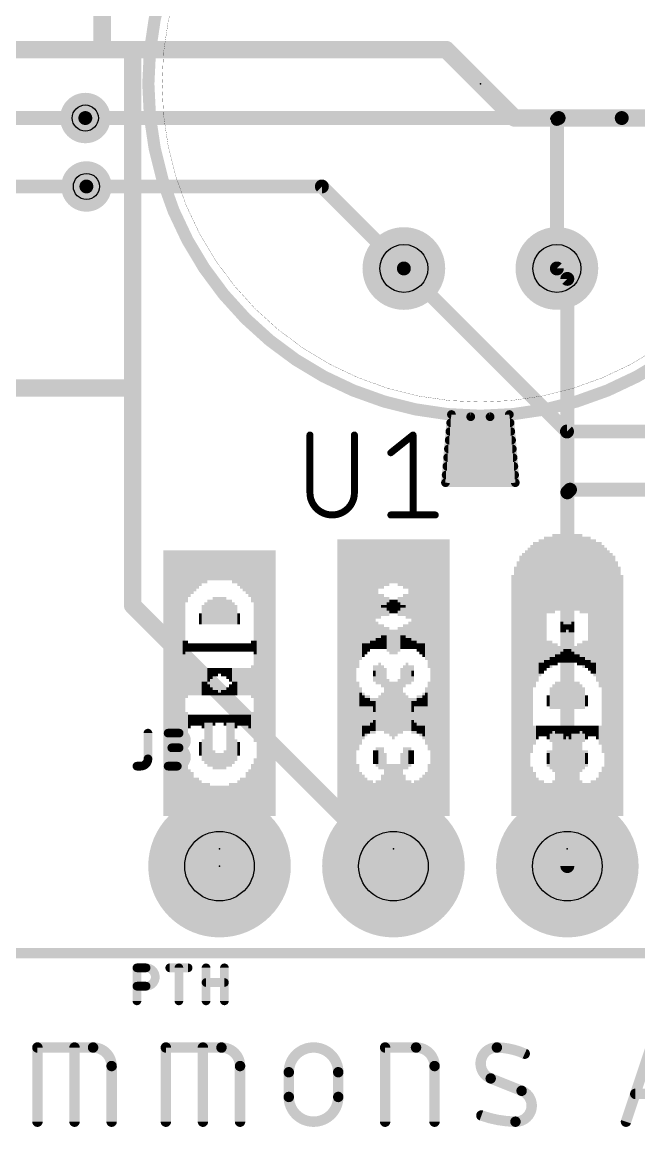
# Model space of a CAD drawing. Extents: x -30.5 to 56.1, y -10.7 to 33.1.
# Drawn here: x 6.01 to 15.02, y -2.54 to 13.6 of the extents above; entities that cross this region are included whole.
import ezdxf

# ---------------------------------------------------------------- set-up
doc = ezdxf.new("R2010")
doc.units = 0
for name, color, linetype in [('1', 12, 'CONTINUOUS'), ('16', 132, 'CONTINUOUS'), ('17', 110, 'CONTINUOUS'), ('18', 110, 'CONTINUOUS'), ('20', 53, 'CONTINUOUS'), ('21', 41, 'CONTINUOUS'), ('22', 40, 'CONTINUOUS'), ('23', 53, 'CONTINUOUS'), ('24', 53, 'CONTINUOUS'), ('25', 253, 'CONTINUOUS'), ('27', 253, 'CONTINUOUS'), ('29', 253, 'CONTINUOUS'), ('30', 253, 'CONTINUOUS'), ('44', 253, 'CONTINUOUS'), ('51', 53, 'CONTINUOUS')]:
    doc.layers.add(name, color=color, linetype=linetype)

# ---------------------------------------------------------------- blocks, each defined once
blk = doc.blocks.new('RECT')
blk.add_solid([(-0.5, -0.5), (0.5, -0.5), (-0.5, 0.5), (0.5, 0.5)])
blk = doc.blocks.new('ROUNDP')
at = {"const_width": 0.5}
blk.add_lwpolyline([(0, -0.25, 1), (0, 0.25, 1), (0, -0.25)], format="xyb", dxfattribs=at)
blk = doc.blocks.new('ROUNDV')
at = {"const_width": 0.5}
blk.add_lwpolyline([(0, -0.25, 1), (0, 0.25, 1), (0, -0.25)], format="xyb", dxfattribs=at)

msp = doc.modelspace()

# ---------------------------------------------------------------- linework, layer by layer
at = {"layer": '1'}
for points, const_width in [([(7.1755, 16.471), (7.1755, 13.2)], 0.254), ([(5.08, 13.2), (7.1755, 13.2)], 0.254), ([(7.1755, 13.2), (7.62, 13.2)], 0.254), ([(7.62, 13.2), (12.2, 13.2)], 0.254), ([(7.62, 8.255), (7.62, 13.2)], 0.254), ([(12.2, 13.2), (13.2, 12.2)], 0.254), ([(5.08, 12.2), (6.9295, 12.2)], 0.2032), ([(13.2, 12.2), (19.05, 12.2)], 0.254), ([(5.08, 11.2), (6.9455, 11.2)], 0.2032), ([(13.97, 9.8497), (13.8174, 10.0023)], 0.2032), ([(13.97, 6.731), (13.97, 9.8497)], 0.2032), ([(3.39, 8.255), (7.62, 8.255)], 0.254), ([(7.62, 5.08), (7.62, 8.255)], 0.254), ([(14.009, 6.77), (13.97, 6.731)], 0.2032), ([(13.97, 1.27), (13.97, 6.731)], 0.2032), ([(17.78, 6.77), (14.009, 6.77)], 0.2032), ([(11.43, 1.27), (7.62, 5.08)], 0.254), ([(25.4, 0), (0, 0)], 0.1524)]:
    msp.add_lwpolyline(points, dxfattribs=dict(at, const_width=const_width))
for points, const_width in [([(7.1755, 13.2635, 1), (7.1755, 13.1365)], 0.127), ([(7.112, 13.2, 1), (7.239, 13.2)], 0.127), ([(7.1755, 13.1365, 1), (7.1755, 13.2635)], 0.127), ([(7.62, 13.2635, 1), (7.62, 13.1365)], 0.127), ([(7.6835, 13.2, 1), (7.5565, 13.2)], 0.127), ([(7.62, 13.1365, 1), (7.62, 13.2635)], 0.127), ([(12.2449, 13.2449, 1), (12.1551, 13.1551)], 0.127), ([(12.2, 13.1365, 1), (12.2, 13.2635)], 0.127), ([(6.9295, 12.1492, 1), (6.9295, 12.2508)], 0.1016), ([(13.2, 12.2635, 1), (13.2, 12.1365)], 0.127), ([(13.1551, 12.1551, 1), (13.2449, 12.2449)], 0.127), ([(6.9455, 11.1492, 1), (6.9455, 11.2508)], 0.1016), ([(13.8533, 10.0382, 1), (13.7815, 9.9664)], 0.1016), ([(14.0208, 9.8497, 1), (13.9192, 9.8497)], 0.1016), ([(13.9341, 9.8138, 1), (14.0059, 9.8857)], 0.1016), ([(7.6835, 8.255, 1), (7.5565, 8.255)], 0.127), ([(7.5565, 8.255, 1), (7.6835, 8.255)], 0.127), ([(7.62, 8.1915, 1), (7.62, 8.3185)], 0.127), ([(14.0208, 6.731, 1), (13.9192, 6.731)], 0.1016), ([(13.9341, 6.7669, 1), (14.0059, 6.6951)], 0.1016), ([(13.9192, 6.731, 1), (14.0208, 6.731)], 0.1016), ([(14.009, 6.8208, 1), (14.009, 6.7192)], 0.1016), ([(14.0449, 6.7341, 1), (13.9731, 6.8059)], 0.1016), ([(7.6649, 5.1249, 1), (7.5751, 5.0351)], 0.127), ([(7.5565, 5.08, 1), (7.6835, 5.08)], 0.127), ([(11.3851, 1.2251, 1), (11.4749, 1.3149)], 0.127), ([(13.9192, 1.27, 1), (14.0208, 1.27)], 0.1016)]:
    msp.add_lwpolyline(points, format="xyb", dxfattribs=dict(at, const_width=const_width))
at = {"layer": '16'}
for points, const_width in [([(6.9295, 12.2), (13.843, 12.2)], 0.2032), ([(13.8174, 10.0023), (13.8174, 12.1744)], 0.2032), ([(13.8174, 12.1744), (13.843, 12.2)], 0.1778), ([(13.843, 12.2), (14.7648, 12.2)], 0.2032), ([(14.7648, 12.2), (15.121, 12.2)], 0.2032), ([(6.9455, 11.2), (10.3849, 11.2)], 0.2032), ([(10.3849, 11.2), (11.5826, 10.0023)], 0.2032), ([(13.9649, 7.62), (11.5826, 10.0023)], 0.2032), ([(15.24, 7.62), (13.9649, 7.62)], 0.2032), ([(25.4, 0), (0, 0)], 0.1524)]:
    msp.add_lwpolyline(points, dxfattribs=dict(at, const_width=const_width))
for points, const_width in [([(6.9295, 12.2508, 1), (6.9295, 12.1492)], 0.1016), ([(13.8682, 12.1744, 1), (13.7666, 12.1744)], 0.1016), ([(13.843, 12.2508, 1), (13.843, 12.1492)], 0.1016), ([(13.8744, 12.1686, 1), (13.8116, 12.2314)], 0.0889), ([(13.843, 12.1492, 1), (13.843, 12.2508)], 0.1016), ([(14.7648, 12.2508, 1), (14.7648, 12.1492)], 0.1016), ([(14.7648, 12.1492, 1), (14.7648, 12.2508)], 0.1016), ([(13.786, 12.2058, 1), (13.8488, 12.143)], 0.0889), ([(6.9455, 11.2508, 1), (6.9455, 11.1492)], 0.1016), ([(10.4208, 11.2359, 1), (10.349, 11.1641)], 0.1016), ([(10.3849, 11.1492, 1), (10.3849, 11.2508)], 0.1016), ([(11.6185, 10.0382, 1), (11.5467, 9.9664)], 0.1016), ([(11.5467, 9.9664, 1), (11.6185, 10.0382)], 0.1016), ([(13.7666, 10.0023, 1), (13.8682, 10.0023)], 0.1016), ([(13.9649, 7.6708, 1), (13.9649, 7.5692)], 0.1016), ([(13.929, 7.5841, 1), (14.0008, 7.6559)], 0.1016)]:
    msp.add_lwpolyline(points, format="xyb", dxfattribs=dict(at, const_width=const_width))
at = {"layer": '20', "const_width": 0.1524}
msp.add_lwpolyline([(0, 0), (25.4, 0)], dxfattribs=at)
at = {"layer": '21'}
for points, const_width in [([(12.7, 7.85, 1), (12.7, 17.55, 1), (12.7, 7.85)], 0.1778), ([(12.281, 7.9, 1), (12.2736, 7.837)], 0.0635), ([(12.3089, 7.8657, 1), (12.2457, 7.8713)], 0.0635), ([(13.1543, 7.8713, 1), (13.0911, 7.8657)], 0.0635), ([(13.1264, 7.837, 1), (13.119, 7.9)], 0.0635), ([(12.2667, 7.7788, 1), (12.2667, 7.7153)], 0.0635), ([(12.5585, 7.8674, 1), (12.5585, 7.8039)], 0.0635), ([(12.5548, 7.8041, 1), (12.5621, 7.8672)], 0.0635), ([(12.8379, 7.8672, 1), (12.8452, 7.8041)], 0.0635), ([(12.8415, 7.8039, 1), (12.8415, 7.8674)], 0.0635), ([(13.1333, 7.7153, 1), (13.1333, 7.7788)], 0.0635), ([(12.2556, 7.6517, 1), (12.2556, 7.5883)], 0.0635), ([(13.1444, 7.5883, 1), (13.1444, 7.6517)], 0.0635), ([(12.2333, 7.3978, 1), (12.2333, 7.3343)], 0.0635), ([(12.2445, 7.5248, 1), (12.2445, 7.4613)], 0.0635), ([(13.1556, 7.4613, 1), (13.1556, 7.5248)], 0.0635), ([(13.1667, 7.3343, 1), (13.1667, 7.3978)], 0.0635), ([(12.2222, 7.2708, 1), (12.2222, 7.2073)], 0.0635), ([(13.1778, 7.2073, 1), (13.1778, 7.2708)], 0.0635), ([(12.2111, 7.1437, 1), (12.2111, 7.0803)], 0.0635), ([(13.1889, 7.0803, 1), (13.1889, 7.1437)], 0.0635), ([(12.2, 7.0168, 1), (12.2, 6.9533)], 0.0635), ([(13.2, 6.9533, 1), (13.2, 7.0168)], 0.0635), ([(12.1902, 6.9041, 1), (12.1901, 6.8406)], 0.0635), ([(12.1585, 6.8751, 1), (12.2218, 6.8696)], 0.0635), ([(13.1782, 6.8696, 1), (13.2415, 6.8751)], 0.0635), ([(13.2099, 6.8406, 1), (13.2099, 6.9041)], 0.0635)]:
    msp.add_lwpolyline(points, format="xyb", dxfattribs=dict(at, const_width=const_width))
at = {"layer": '21', "const_width": 0.127}
for points in [[(12.2773, 7.8685), (12.1902, 6.8723)], [(12.5585, 7.8357), (12.2773, 7.8685)], [(13.1227, 7.8685), (12.8415, 7.8356)], [(13.2099, 6.8723), (13.1227, 7.8685)], [(12.2667, 7.747), (13.1333, 7.747)], [(12.8415, 7.8356), (12.5585, 7.8357)], [(12.2556, 7.62), (13.1444, 7.62)], [(12.2333, 7.366), (13.1667, 7.366)], [(12.2445, 7.493), (13.1556, 7.493)], [(12.2222, 7.239), (13.1778, 7.239)], [(12.2111, 7.112), (13.1889, 7.112)], [(12.2, 6.985), (13.2, 6.985)], [(12.1902, 6.8723), (13.2099, 6.8723)]]:
    msp.add_lwpolyline(points, dxfattribs=at)
at = {"layer": '23'}
for p in [(12.7, 12.7), (8.89, 1.524), (11.43, 1.524), (13.97, 1.524), (8.89, 1.27)]:
    msp.add_point(p, dxfattribs=at)
at = {"layer": '24'}
for p in [(8.89, 1.524), (11.43, 1.524), (13.97, 1.524)]:
    msp.add_point(p, dxfattribs=at)
at = {"layer": '25'}
for points, const_width in [([(10.2108, 7.5692), (10.2108, 6.7254)], 0.1016), ([(10.8599, 6.7254), (10.8599, 7.5692)], 0.1016), ([(11.3919, 7.3096), (11.7165, 7.5692)], 0.1016), ([(11.7165, 7.5692), (11.7165, 6.4008)], 0.1016), ([(11.3919, 6.4008), (12.041, 6.4008)], 0.1016), ([(7.8444, 3.2131), (7.8444, 2.8377)], 0.127), ([(8.1392, 3.2131), (8.3, 3.2131)], 0.127), ([(8.3, 2.9986), (8.1928, 2.9986)], 0.127), ([(7.7371, 2.7305), (7.6835, 2.7305)], 0.127), ([(8.1392, 2.7305), (8.2732, 2.7305)], 0.127)]:
    msp.add_lwpolyline(points, dxfattribs=dict(at, const_width=const_width))
for points, const_width in [([(10.2362, 7.5692, 1), (10.1854, 7.5692)], 0.0508), ([(10.8853, 7.5692, 1), (10.8345, 7.5692)], 0.0508), ([(11.7418, 7.5692, 1), (11.6911, 7.5692)], 0.0508), ([(11.7323, 7.5494, 1), (11.7006, 7.589)], 0.0508), ([(11.376, 7.3294, 1), (11.4078, 7.2897)], 0.0508), ([(10.2108, 6.7254, 1), (10.8599, 6.7254)], 0.1016), ([(10.2362, 6.7254, 1), (10.1854, 6.7254)], 0.0508), ([(10.1854, 6.7254, 1), (10.2362, 6.7254)], 0.0508), ([(10.8853, 6.7254, 1), (10.8345, 6.7254)], 0.0508), ([(10.8345, 6.7254, 1), (10.8853, 6.7254)], 0.0508), ([(11.3919, 6.4262, 1), (11.3919, 6.3754)], 0.0508), ([(11.6911, 6.4008, 1), (11.7418, 6.4008)], 0.0508), ([(12.041, 6.3754, 1), (12.041, 6.4262)], 0.0508), ([(7.8761, 3.2131, 1), (7.8126, 3.2131)], 0.0635), ([(8.1392, 3.2449, 1), (8.1392, 3.1814)], 0.0635), ([(8.3, 2.9986, 1), (8.3, 3.2131)], 0.127), ([(8.3, 3.2449, 1), (8.3, 3.1814)], 0.0635), ([(8.3, 3.1814, 1), (8.3, 3.2449)], 0.0635), ([(8.1928, 3.0304, 1), (8.1928, 2.9669)], 0.0635), ([(8.2732, 3.0304, 1), (8.2732, 2.9669)], 0.0635), ([(8.2732, 2.7305, 1), (8.2732, 2.9986)], 0.127), ([(8.3, 3.0304, 1), (8.3, 2.9669)], 0.0635), ([(8.3, 2.9669, 1), (8.3, 3.0304)], 0.0635), ([(7.6835, 2.7623, 1), (7.6835, 2.6987)], 0.0635), ([(7.7371, 2.7623, 1), (7.7371, 2.6987)], 0.0635), ([(7.7371, 2.7305, 0.4142), (7.8444, 2.8377)], 0.127), ([(7.7371, 2.6987, 1), (7.7371, 2.7623)], 0.0635), ([(7.8761, 2.8377, 1), (7.8126, 2.8377)], 0.0635), ([(7.8126, 2.8377, 1), (7.8761, 2.8377)], 0.0635), ([(8.1392, 2.7623, 1), (8.1392, 2.6987)], 0.0635), ([(8.2732, 2.7623, 1), (8.2732, 2.6987)], 0.0635), ([(8.2732, 2.6987, 1), (8.2732, 2.7623)], 0.0635)]:
    msp.add_lwpolyline(points, format="xyb", dxfattribs=dict(at, const_width=const_width))
at = {"layer": '27', "const_width": 0.127}
for points in [[(7.6835, -0.6985), (7.6835, -0.2159)], [(7.6835, -0.2159), (7.8176, -0.2159)], [(8.1626, -0.2159), (8.4307, -0.2159)], [(8.2967, -0.6985), (8.2967, -0.2159)], [(8.693, -0.6985), (8.693, -0.2159)], [(8.9611, -0.2159), (8.9611, -0.6985)], [(7.8176, -0.484), (7.6835, -0.484)], [(8.693, -0.4304), (8.9611, -0.4304)]]:
    msp.add_lwpolyline(points, dxfattribs=at)
at = {"layer": '27'}
for points, const_width in [([(7.7153, -0.2159, 1), (7.6518, -0.2159)], 0.0635), ([(7.6835, -0.1842, 1), (7.6835, -0.2477)], 0.0635), ([(7.8176, -0.484, 1), (7.8176, -0.2159)], 0.127), ([(7.8176, -0.1842, 1), (7.8176, -0.2477)], 0.0635), ([(7.8176, -0.2477, 1), (7.8176, -0.1842)], 0.0635), ([(8.1626, -0.1842, 1), (8.1626, -0.2477)], 0.0635), ([(8.3284, -0.2159, 1), (8.2649, -0.2159)], 0.0635), ([(8.4307, -0.2477, 1), (8.4307, -0.1842)], 0.0635), ([(8.7247, -0.2159, 1), (8.6612, -0.2159)], 0.0635), ([(8.9928, -0.2159, 1), (8.9293, -0.2159)], 0.0635), ([(7.6835, -0.4523, 1), (7.6835, -0.5158)], 0.0635), ([(7.8176, -0.4523, 1), (7.8176, -0.5158)], 0.0635), ([(7.8176, -0.5158, 1), (7.8176, -0.4523)], 0.0635), ([(8.693, -0.3986, 1), (8.693, -0.4621)], 0.0635), ([(8.9611, -0.4621, 1), (8.9611, -0.3986)], 0.0635), ([(7.6518, -0.6985, 1), (7.7153, -0.6985)], 0.0635), ([(8.2649, -0.6985, 1), (8.3284, -0.6985)], 0.0635), ([(8.6612, -0.6985, 1), (8.7247, -0.6985)], 0.0635), ([(8.9293, -0.6985, 1), (8.9928, -0.6985)], 0.0635)]:
    msp.add_lwpolyline(points, format="xyb", dxfattribs=dict(at, const_width=const_width))
at = {"layer": '30', "const_width": 0.7}
for points in [[(11.5822, 9.7474, 1), (11.5822, 10.2554, 1), (11.5822, 9.7474)], [(13.8174, 9.7483, 1), (13.8174, 10.2563, 1), (13.8174, 9.7483)]]:
    msp.add_lwpolyline(points, format="xyb", dxfattribs=at)
at = {"layer": '44'}
for centre, radius in [((6.9295, 12.2), 0.1905), ((6.9455, 11.2), 0.1905), ((11.5826, 10.0023), 0.35), ((13.8174, 10.0023), 0.35), ((8.89, 1.27), 0.508), ((11.43, 1.27), 0.508), ((13.97, 1.27), 0.508)]:
    msp.add_circle(centre, radius, dxfattribs=at)
at = {"layer": '51'}
for points, const_width in [([(12.7, 8.05, 1), (12.7, 17.35, 1), (12.7, 8.05)], 0.0025), ([(11.5826, 9.7223, 1), (11.5826, 10.2823, 1), (11.5826, 9.7223)], 0.56), ([(13.8174, 9.7223, 1), (13.8174, 10.2823, 1), (13.8174, 9.7223)], 0.56), ([(6.2682, -1.3801, 1), (6.192, -1.3801)], 0.0762), ([(6.2301, -1.342, 1), (6.2301, -1.4182)], 0.0762), ([(6.81, -1.3801, 1), (6.7338, -1.3801)], 0.0762), ([(7.3138, -1.651, 0.4142), (7.0429, -1.3801)], 0.1524), ([(7.0429, -1.342, 1), (7.0429, -1.4182)], 0.0762), ([(7.0429, -1.4182, 1), (7.0429, -1.342)], 0.0762), ([(8.1439, -1.3801, 1), (8.0677, -1.3801)], 0.0762), ([(8.1058, -1.342, 1), (8.1058, -1.4182)], 0.0762), ([(8.6858, -1.3801, 1), (8.6096, -1.3801)], 0.0762), ([(9.1896, -1.651, 0.4142), (8.9186, -1.3801)], 0.1524), ([(8.9186, -1.342, 1), (8.9186, -1.4182)], 0.0762), ([(8.9186, -1.4182, 1), (8.9186, -1.342)], 0.0762), ([(10.6242, -1.7413, 1), (9.9017, -1.7413)], 0.1524), ([(11.3466, -1.3801, 1), (11.2704, -1.3801)], 0.0762), ([(11.3085, -1.342, 1), (11.3085, -1.4182)], 0.0762), ([(12.031, -1.651, 0.4142), (11.76, -1.3801)], 0.1524), ([(11.76, -1.342, 1), (11.76, -1.4182)], 0.0762), ([(11.76, -1.4182, 1), (11.76, -1.342)], 0.0762), ([(12.9411, -1.3801, 0.8318), (12.8508, -1.8316)], 0.1524), ([(12.9416, -1.342, 1), (12.9405, -1.4182)], 0.0762), ([(13.3475, -1.4704, 0.1026), (12.9411, -1.3801)], 0.1524), ([(12.9405, -1.4182, 1), (12.9416, -1.342)], 0.0762), ([(13.3318, -1.5051, 1), (13.3631, -1.4356)], 0.0762), ([(7.3519, -1.651, 1), (7.2757, -1.651)], 0.0762), ([(7.2757, -1.651, 1), (7.3519, -1.651)], 0.0762), ([(9.2277, -1.651, 1), (9.1515, -1.651)], 0.0762), ([(9.1515, -1.651, 1), (9.2277, -1.651)], 0.0762), ([(12.0691, -1.651, 1), (11.9929, -1.651)], 0.0762), ([(11.9929, -1.651, 1), (12.0691, -1.651)], 0.0762), ([(9.9398, -1.7413, 1), (9.8636, -1.7413)], 0.0762), ([(9.8636, -1.7413, 1), (9.9398, -1.7413)], 0.0762), ([(10.6623, -1.7413, 1), (10.5861, -1.7413)], 0.0762), ([(10.5861, -1.7413, 1), (10.6623, -1.7413)], 0.0762), ([(12.8649, -1.7963, 1), (12.8366, -1.867)], 0.0762), ([(12.8366, -1.867, 1), (12.8649, -1.7962)], 0.0762), ([(13.212, -2.4638, 0.8318), (13.3023, -2.0122)], 0.1524), ([(13.3165, -1.9769, 1), (13.2882, -2.0476)], 0.0762), ([(9.9017, -2.1026, 1), (10.6242, -2.1026)], 0.1524), ([(9.9398, -2.1026, 1), (9.8636, -2.1026)], 0.0762), ([(9.8636, -2.1026, 1), (9.9398, -2.1026)], 0.0762), ([(10.6623, -2.1026, 1), (10.5861, -2.1026)], 0.0762), ([(10.5861, -2.1026, 1), (10.6623, -2.1026)], 0.0762), ([(13.2882, -2.0476, 1), (13.3165, -1.9769)], 0.0762), ([(14.9627, -2.0193, 1), (14.9627, -2.0955)], 0.0762), ([(12.7282, -2.3376, 1), (12.7024, -2.4093)], 0.0762), ([(12.7153, -2.3735, 0.083), (13.212, -2.4638)], 0.1524), ([(13.2125, -2.4257, 1), (13.2115, -2.5019)], 0.0762), ([(13.2115, -2.5019, 1), (13.2125, -2.4257)], 0.0762), ([(14.7911, -2.4518, 1), (14.8634, -2.4758)], 0.0762), ([(6.192, -2.4638, 1), (6.2682, -2.4638)], 0.0762), ([(6.7338, -2.4638, 1), (6.81, -2.4638)], 0.0762), ([(7.2757, -2.4638, 1), (7.3519, -2.4638)], 0.0762), ([(8.0677, -2.4638, 1), (8.1439, -2.4638)], 0.0762), ([(8.6096, -2.4638, 1), (8.6858, -2.4638)], 0.0762), ([(9.1515, -2.4638, 1), (9.2277, -2.4638)], 0.0762), ([(11.2704, -2.4638, 1), (11.3466, -2.4638)], 0.0762), ([(11.9929, -2.4638, 1), (12.0691, -2.4638)], 0.0762)]:
    msp.add_lwpolyline(points, format="xyb", dxfattribs=dict(at, const_width=const_width))
at = {"layer": '51', "const_width": 0.1524}
for points in [[(14.8273, -2.4638), (15.3691, -0.8382)], [(6.2301, -2.4638), (6.2301, -1.3801)], [(6.2301, -1.3801), (7.0429, -1.3801)], [(6.7719, -2.4638), (6.7719, -1.3801)], [(8.1058, -2.4638), (8.1058, -1.3801)], [(8.1058, -1.3801), (8.9186, -1.3801)], [(8.6477, -2.4638), (8.6477, -1.3801)], [(11.3085, -2.4638), (11.3085, -1.3801)], [(11.3085, -1.3801), (11.76, -1.3801)], [(7.3138, -1.651), (7.3138, -2.4638)], [(9.1896, -1.651), (9.1896, -2.4638)], [(12.031, -1.651), (12.031, -2.4638)], [(9.9017, -2.1026), (9.9017, -1.7413)], [(10.6242, -1.7413), (10.6242, -2.1026)], [(13.3023, -2.0122), (12.8508, -1.8316)], [(15.7755, -2.0574), (14.9627, -2.0574)]]:
    msp.add_lwpolyline(points, dxfattribs=at)

# ---------------------------------------------------------------- block references
at = {"layer": '17'}
for p, xscale, yscale, rotation in [((11.5826, 10.0023), 1.0556, 1.0556, 67.5), ((11.5826, 10.0023), 1.0556, 1.0556, 67.5), ((13.8174, 10.0023), 1.0556, 1.0556, 67.5), ((13.8174, 10.0023), 1.0556, 1.0556, 67.5), ((8.89, 1.27), 1.8796, 1.8796, 90), ((8.89, 1.27), 1.8796, 1.8796, 90), ((11.43, 1.27), 1.8796, 1.8796, 90), ((11.43, 1.27), 1.8796, 1.8796, 90), ((13.97, 1.27), 1.8796, 1.8796, 90), ((13.97, 1.27), 1.8796, 1.8796, 90)]:
    msp.add_blockref('ROUNDP', p, dxfattribs=dict(at, xscale=xscale, yscale=yscale, rotation=rotation))
at = {"layer": '18', "xscale": 0.7366, "yscale": 0.7366}
for p in [(6.9295, 12.2), (6.9295, 12.2), (6.9455, 11.2), (6.9455, 11.2)]:
    msp.add_blockref('ROUNDV', p, dxfattribs=at)
at = {"layer": '21', "yscale": 0.04, "rotation": 90}
for p, xscale in [((10.63, 4.024), 4.04), ((10.67, 4.024), 4.04), ((10.71, 4.024), 4.04), ((10.75, 4.024), 4.04), ((10.79, 4.024), 4.04), ((10.83, 4.024), 4.04), ((10.87, 4.024), 4.04), ((10.91, 5.104), 1.88), ((10.95, 5.804), 0.48), ((10.99, 5.824), 0.44), ((11.03, 5.824), 0.44), ((11.07, 5.824), 0.44), ((11.11, 5.804), 0.48), ((11.15, 5.804), 0.48), ((11.19, 5.784), 0.52), ((11.23, 5.784), 0.52), ((11.27, 5.764), 0.56), ((11.31, 5.764), 0.56), ((11.35, 5.744), 0.6), ((11.39, 5.744), 0.6), ((11.43, 5.724), 0.64), ((11.47, 5.724), 0.64), ((11.51, 5.704), 0.68), ((11.55, 5.704), 0.68), ((11.59, 5.684), 0.72), ((11.63, 5.684), 0.72), ((11.67, 5.664), 0.76), ((11.71, 5.664), 0.76), ((11.75, 5.644), 0.8), ((11.79, 5.644), 0.8), ((11.83, 5.624), 0.84), ((11.87, 5.624), 0.84), ((11.91, 5.604), 0.88), ((11.95, 5.584), 0.92), ((11.99, 4.024), 4.04), ((12.03, 4.024), 4.04), ((12.07, 4.024), 4.04), ((12.11, 4.024), 4.04), ((12.15, 4.024), 4.04), ((12.19, 4.024), 4.04), ((12.23, 4.024), 4.04), ((13.49, 5.424), 1.16), ((13.53, 5.444), 1.12), ((13.57, 5.464), 1.16), ((13.61, 5.484), 1.12), ((13.65, 5.504), 1.16), ((13.69, 5.524), 1.12), ((13.73, 5.524), 1.12), ((13.77, 5.544), 1.16), ((13.81, 5.564), 1.12), ((13.85, 5.564), 1.12), ((13.89, 5.584), 1.08), ((13.93, 5.584), 1.08), ((13.97, 5.604), 1.04), ((14.01, 5.604), 1.04), ((14.13, 5.644), 0.96), ((14.17, 5.644), 0.96), ((14.21, 5.644), 0.88), ((14.25, 5.644), 0.88), ((14.29, 5.664), 0.84), ((14.33, 5.644), 0.8), ((14.37, 5.664), 0.76), ((14.41, 5.644), 0.72), ((14.45, 5.644), 0.72), ((8.09, 3.944), 3.88), ((8.13, 3.944), 3.88), ((8.17, 3.944), 3.88), ((8.21, 3.944), 3.88), ((8.25, 3.944), 3.88), ((8.29, 3.944), 3.88), ((8.33, 3.944), 3.88), ((8.37, 4.484), 2.8), ((8.41, 5.504), 0.76), ((8.45, 5.544), 0.68), ((8.49, 5.564), 0.64), ((8.53, 5.584), 0.6), ((8.57, 5.604), 0.56), ((8.61, 5.624), 0.52), ((8.65, 5.644), 0.48), ((8.69, 5.644), 0.48), ((8.73, 5.664), 0.44), ((8.77, 5.664), 0.44), ((8.81, 5.664), 0.44), ((8.85, 5.664), 0.44), ((8.89, 5.664), 0.44), ((8.93, 5.664), 0.44), ((8.97, 5.664), 0.44), ((9.01, 5.664), 0.44), ((9.05, 5.664), 0.44), ((9.09, 5.644), 0.48), ((9.13, 5.644), 0.48), ((9.17, 5.624), 0.52), ((9.21, 5.624), 0.52), ((9.25, 5.604), 0.56), ((9.29, 5.584), 0.6), ((9.33, 5.564), 0.64), ((9.37, 5.524), 0.72), ((9.41, 5.464), 0.84), ((9.45, 3.944), 3.88), ((9.49, 3.944), 3.88), ((9.53, 3.944), 3.88), ((9.57, 3.944), 3.88), ((9.61, 3.944), 3.88), ((9.65, 3.944), 3.88), ((9.69, 3.944), 3.88), ((13.33, 3.924), 3.84), ((13.37, 3.944), 3.88), ((13.41, 3.964), 3.92), ((13.45, 4.444), 3.04), ((14.49, 5.584), 0.76), ((14.53, 3.964), 3.92), ((14.57, 3.944), 3.88), ((14.61, 3.924), 3.84), ((13.25, 3.864), 3.72), ((13.29, 3.904), 3.8), ((14.65, 3.904), 3.8), ((14.69, 3.864), 3.72), ((13.17, 3.764), 3.52), ((13.21, 3.824), 3.64), ((14.73, 3.824), 3.64), ((14.77, 3.764), 3.52), ((10.95, 5.064), 0.6), ((10.99, 5.064), 0.6), ((8.81, 5.004), 0.4), ((8.85, 5.004), 0.4), ((8.89, 5.004), 0.4), ((8.93, 5.004), 0.4), ((8.97, 5.004), 0.4), ((11.03, 5.064), 0.52), ((11.07, 5.064), 0.52), ((11.11, 5.084), 0.48), ((11.15, 5.064), 0.44), ((11.19, 5.084), 0.4), ((11.23, 5.064), 0.36), ((11.27, 5.084), 0.32), ((11.31, 5.064), 0.28), ((11.35, 5.064), 0.28), ((8.65, 4.924), 0.24), ((8.69, 4.944), 0.28), ((8.73, 4.964), 0.32), ((8.77, 4.984), 0.36), ((9.01, 4.984), 0.36), ((9.05, 4.984), 0.36), ((9.09, 4.964), 0.32), ((9.13, 4.944), 0.28), ((11.39, 5.064), 0.2), ((11.43, 5.064), 0.2), ((11.47, 5.064), 0.12), ((11.51, 5.064), 0.12), ((11.55, 5.064), 0.04), ((11.59, 5.064), 0.04), ((11.95, 4.624), 0.76), ((14.37, 4.764), 0.48), ((14.41, 4.744), 0.52), ((14.45, 4.764), 0.56), ((14.49, 4.744), 0.6), ((9.17, 4.884), 0.16), ((11.67, 4.664), 0.36), ((11.71, 4.664), 0.36), ((11.75, 4.664), 0.44), ((11.79, 4.664), 0.44), ((11.83, 4.664), 0.52), ((11.87, 4.644), 0.56), ((11.91, 4.644), 0.64), ((14.05, 4.764), 0.16), ((14.29, 4.764), 0.4), ((14.33, 4.744), 0.44), ((11.35, 4.544), 0.28), ((11.39, 4.524), 0.32), ((11.43, 4.544), 0.36), ((11.47, 4.564), 0.32), ((11.51, 4.604), 0.32), ((11.55, 4.604), 0.32), ((11.59, 4.644), 0.32), ((11.63, 4.644), 0.32), ((13.49, 4.284), 0.8), ((13.93, 4.764), 0.08), ((13.97, 4.764), 0.08), ((14.01, 4.744), 0.12), ((8.41, 4.484), 0.16), ((8.45, 4.464), 0.12), ((8.49, 4.464), 0.12), ((8.53, 4.464), 0.12), ((8.57, 4.464), 0.12), ((8.61, 4.464), 0.12), ((8.65, 4.464), 0.12), ((8.69, 4.464), 0.12), ((8.73, 4.464), 0.12), ((8.77, 4.464), 0.12), ((8.81, 4.464), 0.12), ((8.85, 4.464), 0.12), ((8.89, 4.464), 0.12), ((8.93, 4.464), 0.12), ((8.97, 4.464), 0.12), ((9.01, 4.464), 0.12), ((9.05, 4.464), 0.12), ((9.09, 4.464), 0.12), ((9.13, 4.464), 0.12), ((9.17, 4.464), 0.12), ((9.21, 4.464), 0.12), ((9.25, 4.464), 0.12), ((9.29, 4.464), 0.12), ((9.33, 4.464), 0.12), ((9.37, 4.484), 0.16), ((9.41, 4.464), 0.2), ((10.95, 4.424), 0.28), ((10.99, 4.424), 0.2), ((11.03, 4.444), 0.16), ((11.07, 4.464), 0.12), ((11.11, 4.504), 0.12), ((11.15, 4.504), 0.12), ((11.19, 4.524), 0.16), ((11.23, 4.524), 0.16), ((11.27, 4.544), 0.2), ((11.31, 4.544), 0.2), ((13.53, 4.304), 0.68), ((13.57, 4.324), 0.56), ((13.61, 4.344), 0.52), ((13.65, 4.344), 0.44), ((13.69, 4.364), 0.4), ((13.73, 4.364), 0.4), ((13.77, 4.364), 0.32), ((13.81, 4.364), 0.32), ((13.85, 4.364), 0.24), ((13.89, 4.364), 0.24), ((13.93, 4.344), 0.2), ((13.97, 4.344), 0.2), ((14.01, 4.324), 0.16), ((14.05, 4.324), 0.16), ((14.09, 4.304), 0.12), ((14.13, 4.284), 0.16), ((8.41, 3.964), 0.48), ((9.41, 3.964), 0.48), ((11.19, 4.084), 0.24), ((11.23, 4.084), 0.24), ((11.59, 4.044), 0.32), ((11.63, 4.084), 0.32), ((11.67, 4.064), 0.28), ((11.71, 4.084), 0.24), ((14.17, 4.264), 0.12), ((14.21, 4.264), 0.12), ((14.25, 4.224), 0.12), ((14.29, 4.204), 0.16), ((14.33, 4.164), 0.16), ((14.37, 4.164), 0.16), ((14.41, 4.124), 0.24), ((14.45, 4.104), 0.28), ((14.49, 4.064), 0.44), ((8.45, 3.964), 0.4), ((8.49, 3.984), 0.36), ((8.53, 3.984), 0.36), ((8.57, 4.004), 0.32), ((8.61, 4.024), 0.28), ((8.65, 4.044), 0.24), ((8.69, 4.044), 0.24), ((8.73, 4.064), 0.2), ((8.77, 4.084), 0.16), ((8.81, 4.104), 0.12), ((8.85, 4.104), 0.12), ((8.89, 4.124), 0.08), ((8.93, 4.144), 0.04), ((9.21, 3.904), 0.28), ((9.25, 3.924), 0.32), ((9.29, 3.924), 0.32), ((9.33, 3.944), 0.36), ((9.37, 3.944), 0.44), ((11.15, 4.084), 0.08), ((11.27, 4.044), 0.24), ((11.55, 3.704), 0.92), ((9.01, 3.824), 0.12), ((9.05, 3.844), 0.16), ((9.09, 3.864), 0.2), ((9.13, 3.864), 0.2), ((9.17, 3.884), 0.24), ((10.95, 3.464), 0.84), ((11.31, 3.604), 0.8), ((11.35, 3.584), 0.76), ((11.39, 3.564), 0.8), ((11.43, 3.544), 0.84), ((11.47, 3.564), 0.8), ((11.51, 3.604), 0.8), ((11.95, 3.724), 0.32), ((13.77, 3.724), 0.32), ((13.81, 3.744), 0.36), ((13.85, 3.764), 0.4), ((13.89, 3.764), 0.4), ((13.93, 3.784), 0.44), ((13.97, 3.784), 0.44), ((14.01, 3.784), 0.44), ((14.05, 3.764), 0.4), ((14.09, 3.764), 0.4), ((14.13, 3.764), 0.4), ((14.17, 3.744), 0.36), ((14.21, 3.724), 0.32), ((8.89, 3.784), 0.04), ((8.93, 3.804), 0.08), ((8.97, 3.804), 0.08), ((10.99, 3.464), 0.68), ((11.03, 3.464), 0.6), ((11.07, 3.484), 0.56), ((11.11, 3.464), 0.52), ((11.15, 3.464), 0.52), ((11.19, 3.484), 0.48), ((11.23, 3.504), 0.52), ((11.27, 3.524), 0.56), ((11.59, 3.484), 0.48), ((11.79, 3.664), 0.12), ((11.83, 3.664), 0.12), ((11.87, 3.684), 0.16), ((11.91, 3.704), 0.2), ((13.73, 3.684), 0.24), ((14.25, 3.684), 0.16), ((11.63, 3.464), 0.44), ((11.67, 3.464), 0.44), ((11.71, 3.604), 0.16), ((11.75, 3.644), 0.08), ((8.41, 3.364), 0.32), ((8.45, 3.384), 0.2), ((8.49, 3.404), 0.16), ((8.53, 3.404), 0.16), ((8.57, 3.404), 0.16), ((8.61, 3.404), 0.16), ((8.65, 3.384), 0.2), ((8.69, 3.124), 0.72), ((8.73, 3.104), 0.76), ((8.77, 3.104), 0.76), ((8.81, 3.404), 0.16), ((8.85, 3.424), 0.12), ((8.89, 3.424), 0.12), ((8.93, 3.424), 0.12), ((8.97, 3.424), 0.12), ((9.01, 3.424), 0.12), ((9.05, 3.424), 0.12), ((9.09, 3.424), 0.12), ((9.13, 3.424), 0.12), ((9.17, 3.424), 0.12), ((9.21, 3.424), 0.12), ((9.25, 3.424), 0.12), ((9.29, 3.424), 0.12), ((9.33, 3.404), 0.16), ((9.37, 3.404), 0.24), ((9.41, 3.364), 0.32), ((11.71, 3.324), 0.16), ((11.75, 3.304), 0.12), ((11.79, 3.264), 0.12), ((11.83, 3.264), 0.12), ((11.87, 3.244), 0.16), ((11.91, 3.244), 0.24), ((11.95, 3.204), 0.32), ((13.49, 3.184), 0.28), ((13.53, 3.224), 0.2), ((13.57, 3.244), 0.16), ((13.61, 3.244), 0.16), ((13.65, 3.244), 0.16), ((13.69, 3.224), 0.2), ((13.73, 3.204), 0.24), ((13.77, 3.024), 0.6), ((13.81, 3.044), 0.56), ((13.85, 3.084), 0.48), ((13.89, 3.164), 0.32), ((13.93, 3.224), 0.2), ((13.97, 3.244), 0.16), ((14.01, 3.264), 0.12), ((14.05, 3.264), 0.12), ((14.09, 3.264), 0.12), ((14.13, 3.264), 0.12), ((14.17, 3.284), 0.08), ((14.21, 3.264), 0.12), ((14.25, 3.264), 0.12), ((14.29, 3.264), 0.12), ((14.33, 3.264), 0.12), ((14.37, 3.244), 0.16), ((14.41, 3.224), 0.2), ((14.45, 3.204), 0.24), ((14.49, 3.184), 0.36), ((8.65, 2.984), 0.28), ((9.01, 2.924), 0.4), ((9.05, 2.924), 0.4), ((9.09, 2.944), 0.36), ((9.13, 2.964), 0.32), ((9.17, 2.984), 0.2), ((8.81, 2.824), 0.28), ((8.85, 2.804), 0.24), ((8.89, 2.804), 0.24), ((8.93, 2.804), 0.24), ((8.97, 2.804), 0.24), ((11.15, 2.864), 0.12), ((11.19, 2.864), 0.2), ((11.23, 2.844), 0.24), ((11.27, 2.824), 0.28), ((11.55, 2.464), 0.92), ((11.59, 2.844), 0.32), ((11.63, 2.844), 0.32), ((11.67, 2.864), 0.28), ((11.71, 2.864), 0.2), ((13.69, 2.844), 0.16), ((13.73, 2.844), 0.24), ((14.13, 2.484), 0.96), ((14.17, 2.804), 0.32), ((14.21, 2.824), 0.28), ((14.25, 2.844), 0.24), ((8.37, 2.424), 0.84), ((8.41, 2.384), 0.76), ((9.41, 2.404), 0.8), ((10.91, 2.384), 0.76), ((11.31, 2.384), 0.76), ((11.35, 2.384), 0.76), ((11.39, 2.384), 0.76), ((11.43, 2.384), 0.76), ((11.47, 2.384), 0.76), ((11.51, 2.384), 0.76), ((14.09, 2.424), 0.84), ((8.45, 2.344), 0.68), ((8.49, 2.324), 0.64), ((9.29, 2.304), 0.6), ((9.33, 2.324), 0.64), ((9.37, 2.364), 0.72), ((10.95, 2.324), 0.64), ((10.99, 2.304), 0.6), ((11.27, 2.304), 0.6), ((11.91, 2.304), 0.6), ((11.95, 2.324), 0.64), ((13.45, 2.364), 0.72), ((13.49, 2.324), 0.64), ((14.01, 2.304), 0.6), ((14.05, 2.364), 0.72), ((14.45, 2.304), 0.6), ((14.49, 2.344), 0.68), ((8.53, 2.284), 0.56), ((8.57, 2.284), 0.56), ((8.61, 2.264), 0.52), ((8.65, 2.244), 0.48), ((8.69, 2.244), 0.48), ((8.73, 2.244), 0.48), ((8.77, 2.224), 0.44), ((8.81, 2.224), 0.44), ((8.85, 2.224), 0.44), ((8.89, 2.224), 0.44), ((8.93, 2.224), 0.44), ((8.97, 2.224), 0.44), ((9.01, 2.224), 0.44), ((9.05, 2.244), 0.48), ((9.09, 2.244), 0.48), ((9.13, 2.244), 0.48), ((9.17, 2.264), 0.52), ((9.21, 2.264), 0.52), ((9.25, 2.284), 0.56), ((11.03, 2.284), 0.56), ((11.07, 2.264), 0.52), ((11.11, 2.264), 0.52), ((11.15, 2.244), 0.48), ((11.19, 2.264), 0.52), ((11.23, 2.264), 0.52), ((11.59, 2.244), 0.48), ((11.63, 2.224), 0.44), ((11.67, 2.224), 0.44), ((11.71, 2.244), 0.48), ((11.75, 2.244), 0.48), ((11.79, 2.244), 0.48), ((11.83, 2.264), 0.52), ((11.87, 2.284), 0.56), ((13.53, 2.284), 0.56), ((13.57, 2.264), 0.52), ((13.61, 2.264), 0.52), ((13.65, 2.244), 0.48), ((13.69, 2.244), 0.48), ((13.73, 2.244), 0.48), ((13.77, 2.244), 0.48), ((13.81, 2.244), 0.48), ((13.85, 2.244), 0.48), ((13.89, 2.264), 0.52), ((13.93, 2.264), 0.52), ((13.97, 2.284), 0.56), ((14.17, 2.264), 0.52), ((14.21, 2.244), 0.48), ((14.25, 2.244), 0.48), ((14.29, 2.244), 0.48), ((14.33, 2.244), 0.48), ((14.37, 2.264), 0.52), ((14.41, 2.264), 0.52)]:
    msp.add_blockref('RECT', p, dxfattribs=dict(at, xscale=xscale))
for p in [(14.05, 5.624), (14.09, 5.624), (10.91, 3.464)]:
    msp.add_blockref('RECT', p, dxfattribs=at)
at = {"layer": '22', "yscale": 0.04, "rotation": 90}
for p, xscale in [((10.63, 4.024), 4.04), ((10.67, 4.024), 4.04), ((10.71, 4.024), 4.04), ((10.75, 4.024), 4.04), ((10.79, 4.024), 4.04), ((10.83, 4.024), 4.04), ((10.87, 4.024), 4.04), ((10.91, 5.584), 0.92), ((10.95, 5.604), 0.88), ((10.99, 5.624), 0.84), ((11.03, 5.624), 0.84), ((11.07, 5.644), 0.8), ((11.11, 5.644), 0.8), ((11.15, 5.664), 0.76), ((11.19, 5.664), 0.76), ((11.23, 5.684), 0.72), ((11.27, 5.684), 0.72), ((11.31, 5.704), 0.68), ((11.35, 5.704), 0.68), ((11.39, 5.724), 0.64), ((11.43, 5.724), 0.64), ((11.47, 5.744), 0.6), ((11.51, 5.744), 0.6), ((11.55, 5.764), 0.56), ((11.59, 5.764), 0.56), ((11.63, 5.784), 0.52), ((11.67, 5.784), 0.52), ((11.71, 5.804), 0.48), ((11.75, 5.804), 0.48), ((11.79, 5.824), 0.44), ((11.83, 5.824), 0.44), ((11.87, 5.824), 0.44), ((11.91, 5.804), 0.48), ((11.95, 5.104), 1.88), ((11.99, 4.024), 4.04), ((12.03, 4.024), 4.04), ((12.07, 4.024), 4.04), ((12.11, 4.024), 4.04), ((12.15, 4.024), 4.04), ((12.19, 4.024), 4.04), ((12.23, 4.024), 4.04), ((13.49, 5.644), 0.72), ((13.53, 5.644), 0.72), ((13.57, 5.664), 0.76), ((13.61, 5.644), 0.8), ((13.65, 5.664), 0.84), ((13.69, 5.644), 0.88), ((13.73, 5.644), 0.88), ((13.77, 5.644), 0.96), ((13.81, 5.644), 0.96), ((13.93, 5.604), 1.04), ((13.97, 5.604), 1.04), ((14.01, 5.584), 1.08), ((14.05, 5.584), 1.08), ((14.09, 5.564), 1.12), ((14.13, 5.564), 1.12), ((14.17, 5.544), 1.16), ((14.21, 5.524), 1.12), ((14.25, 5.524), 1.12), ((14.29, 5.504), 1.16), ((14.33, 5.484), 1.12), ((14.37, 5.464), 1.16), ((14.41, 5.444), 1.12), ((14.45, 5.424), 1.16), ((8.09, 3.944), 3.88), ((8.13, 3.944), 3.88), ((8.17, 3.944), 3.88), ((8.21, 3.944), 3.88), ((8.25, 3.944), 3.88), ((8.29, 3.944), 3.88), ((8.33, 3.944), 3.88), ((8.37, 5.464), 0.84), ((8.41, 5.524), 0.72), ((8.45, 5.564), 0.64), ((8.49, 5.584), 0.6), ((8.53, 5.604), 0.56), ((8.57, 5.624), 0.52), ((8.61, 5.624), 0.52), ((8.65, 5.644), 0.48), ((8.69, 5.644), 0.48), ((8.73, 5.664), 0.44), ((8.77, 5.664), 0.44), ((8.81, 5.664), 0.44), ((8.85, 5.664), 0.44), ((8.89, 5.664), 0.44), ((8.93, 5.664), 0.44), ((8.97, 5.664), 0.44), ((9.01, 5.664), 0.44), ((9.05, 5.664), 0.44), ((9.09, 5.644), 0.48), ((9.13, 5.644), 0.48), ((9.17, 5.624), 0.52), ((9.21, 5.604), 0.56), ((9.25, 5.584), 0.6), ((9.29, 5.564), 0.64), ((9.33, 5.544), 0.68), ((9.37, 5.504), 0.76), ((9.41, 4.484), 2.8), ((9.45, 3.944), 3.88), ((9.49, 3.944), 3.88), ((9.53, 3.944), 3.88), ((9.57, 3.944), 3.88), ((9.61, 3.944), 3.88), ((9.65, 3.944), 3.88), ((9.69, 3.944), 3.88), ((13.33, 3.924), 3.84), ((13.37, 3.944), 3.88), ((13.41, 3.964), 3.92), ((13.45, 5.584), 0.76), ((14.49, 4.444), 3.04), ((14.53, 3.964), 3.92), ((14.57, 3.944), 3.88), ((14.61, 3.924), 3.84), ((13.25, 3.864), 3.72), ((13.29, 3.904), 3.8), ((14.65, 3.904), 3.8), ((14.69, 3.864), 3.72), ((13.17, 3.764), 3.52), ((13.21, 3.824), 3.64), ((14.73, 3.824), 3.64), ((14.77, 3.764), 3.52), ((11.87, 5.064), 0.6), ((11.91, 5.064), 0.6), ((8.81, 5.004), 0.4), ((8.85, 5.004), 0.4), ((8.89, 5.004), 0.4), ((8.93, 5.004), 0.4), ((8.97, 5.004), 0.4), ((11.51, 5.064), 0.28), ((11.55, 5.064), 0.28), ((11.59, 5.084), 0.32), ((11.63, 5.064), 0.36), ((11.67, 5.084), 0.4), ((11.71, 5.064), 0.44), ((11.75, 5.084), 0.48), ((11.79, 5.064), 0.52), ((11.83, 5.064), 0.52), ((8.65, 4.944), 0.28), ((8.69, 4.964), 0.32), ((8.73, 4.984), 0.36), ((8.77, 4.984), 0.36), ((9.01, 4.984), 0.36), ((9.05, 4.964), 0.32), ((9.09, 4.944), 0.28), ((9.13, 4.924), 0.24), ((10.91, 4.624), 0.76), ((11.27, 5.064), 0.04), ((11.31, 5.064), 0.04), ((11.35, 5.064), 0.12), ((11.39, 5.064), 0.12), ((11.43, 5.064), 0.2), ((11.47, 5.064), 0.2), ((13.45, 4.744), 0.6), ((13.49, 4.764), 0.56), ((13.53, 4.744), 0.52), ((13.57, 4.764), 0.48), ((8.61, 4.884), 0.16), ((10.95, 4.644), 0.64), ((10.99, 4.644), 0.56), ((11.03, 4.664), 0.52), ((11.07, 4.664), 0.44), ((11.11, 4.664), 0.44), ((11.15, 4.664), 0.36), ((11.19, 4.664), 0.36), ((13.61, 4.744), 0.44), ((13.65, 4.764), 0.4), ((13.89, 4.764), 0.16), ((11.23, 4.644), 0.32), ((11.27, 4.644), 0.32), ((11.31, 4.604), 0.32), ((11.35, 4.604), 0.32), ((11.39, 4.564), 0.32), ((11.43, 4.544), 0.36), ((11.47, 4.524), 0.32), ((11.51, 4.544), 0.28), ((13.93, 4.744), 0.12), ((13.97, 4.764), 0.08), ((14.01, 4.764), 0.08), ((14.45, 4.284), 0.8), ((8.37, 4.464), 0.2), ((8.41, 4.484), 0.16), ((8.45, 4.464), 0.12), ((8.49, 4.464), 0.12), ((8.53, 4.464), 0.12), ((8.57, 4.464), 0.12), ((8.61, 4.464), 0.12), ((8.65, 4.464), 0.12), ((8.69, 4.464), 0.12), ((8.73, 4.464), 0.12), ((8.77, 4.464), 0.12), ((8.81, 4.464), 0.12), ((8.85, 4.464), 0.12), ((8.89, 4.464), 0.12), ((8.93, 4.464), 0.12), ((8.97, 4.464), 0.12), ((9.01, 4.464), 0.12), ((9.05, 4.464), 0.12), ((9.09, 4.464), 0.12), ((9.13, 4.464), 0.12), ((9.17, 4.464), 0.12), ((9.21, 4.464), 0.12), ((9.25, 4.464), 0.12), ((9.29, 4.464), 0.12), ((9.33, 4.464), 0.12), ((9.37, 4.484), 0.16), ((11.55, 4.544), 0.2), ((11.59, 4.544), 0.2), ((11.63, 4.524), 0.16), ((11.67, 4.524), 0.16), ((11.71, 4.504), 0.12), ((11.75, 4.504), 0.12), ((11.79, 4.464), 0.12), ((11.83, 4.444), 0.16), ((11.87, 4.424), 0.2), ((11.91, 4.424), 0.28), ((14.13, 4.364), 0.32), ((14.17, 4.364), 0.32), ((14.21, 4.364), 0.4), ((14.25, 4.364), 0.4), ((14.29, 4.344), 0.44), ((14.33, 4.344), 0.52), ((14.37, 4.324), 0.56), ((14.41, 4.304), 0.68), ((13.81, 4.284), 0.16), ((13.85, 4.304), 0.12), ((13.89, 4.324), 0.16), ((13.93, 4.324), 0.16), ((13.97, 4.344), 0.2), ((14.01, 4.344), 0.2), ((14.05, 4.364), 0.24), ((14.09, 4.364), 0.24), ((8.37, 3.964), 0.48), ((9.37, 3.964), 0.48), ((11.15, 4.084), 0.24), ((11.19, 4.064), 0.28), ((11.23, 4.084), 0.32), ((11.27, 4.044), 0.32), ((11.63, 4.084), 0.24), ((11.67, 4.084), 0.24), ((13.45, 4.064), 0.44), ((13.49, 4.104), 0.28), ((13.53, 4.124), 0.24), ((13.57, 4.164), 0.16), ((13.61, 4.164), 0.16), ((13.65, 4.204), 0.16), ((13.69, 4.224), 0.12), ((13.73, 4.264), 0.12), ((13.77, 4.264), 0.12), ((8.41, 3.944), 0.44), ((8.45, 3.944), 0.36), ((8.49, 3.924), 0.32), ((8.53, 3.924), 0.32), ((8.57, 3.904), 0.28), ((8.85, 4.144), 0.04), ((8.89, 4.124), 0.08), ((8.93, 4.104), 0.12), ((8.97, 4.104), 0.12), ((9.01, 4.084), 0.16), ((9.05, 4.064), 0.2), ((9.09, 4.044), 0.24), ((9.13, 4.044), 0.24), ((9.17, 4.024), 0.28), ((9.21, 4.004), 0.32), ((9.25, 3.984), 0.36), ((9.29, 3.984), 0.36), ((9.33, 3.964), 0.4), ((11.31, 3.704), 0.92), ((11.59, 4.044), 0.24), ((11.71, 4.084), 0.08), ((8.61, 3.884), 0.24), ((8.65, 3.864), 0.2), ((8.69, 3.864), 0.2), ((8.73, 3.844), 0.16), ((8.77, 3.824), 0.12), ((10.91, 3.724), 0.32), ((11.35, 3.604), 0.8), ((11.39, 3.564), 0.8), ((11.43, 3.544), 0.84), ((11.47, 3.564), 0.8), ((11.51, 3.584), 0.76), ((11.55, 3.604), 0.8), ((11.91, 3.464), 0.84), ((13.73, 3.724), 0.32), ((13.77, 3.744), 0.36), ((13.81, 3.764), 0.4), ((13.85, 3.764), 0.4), ((13.89, 3.764), 0.4), ((13.93, 3.784), 0.44), ((13.97, 3.784), 0.44), ((14.01, 3.784), 0.44), ((14.05, 3.764), 0.4), ((14.09, 3.764), 0.4), ((14.13, 3.744), 0.36), ((14.17, 3.724), 0.32), ((8.81, 3.804), 0.08), ((8.85, 3.804), 0.08), ((8.89, 3.784), 0.04), ((10.95, 3.704), 0.2), ((10.99, 3.684), 0.16), ((11.03, 3.664), 0.12), ((11.07, 3.664), 0.12), ((11.27, 3.484), 0.48), ((11.59, 3.524), 0.56), ((11.63, 3.504), 0.52), ((11.67, 3.484), 0.48), ((11.71, 3.464), 0.52), ((11.75, 3.464), 0.52), ((11.79, 3.484), 0.56), ((11.83, 3.464), 0.6), ((11.87, 3.464), 0.68), ((13.69, 3.684), 0.16), ((14.21, 3.684), 0.24), ((11.11, 3.644), 0.08), ((11.15, 3.604), 0.16), ((11.19, 3.464), 0.44), ((11.23, 3.464), 0.44), ((8.37, 3.364), 0.32), ((8.41, 3.404), 0.24), ((8.45, 3.404), 0.16), ((8.49, 3.424), 0.12), ((8.53, 3.424), 0.12), ((8.57, 3.424), 0.12), ((8.61, 3.424), 0.12), ((8.65, 3.424), 0.12), ((8.69, 3.424), 0.12), ((8.73, 3.424), 0.12), ((8.77, 3.424), 0.12), ((8.81, 3.424), 0.12), ((8.85, 3.424), 0.12), ((8.89, 3.424), 0.12), ((8.93, 3.424), 0.12), ((8.97, 3.404), 0.16), ((9.01, 3.104), 0.76), ((9.05, 3.104), 0.76), ((9.09, 3.124), 0.72), ((9.13, 3.384), 0.2), ((9.17, 3.404), 0.16), ((9.21, 3.404), 0.16), ((9.25, 3.404), 0.16), ((9.29, 3.404), 0.16), ((9.33, 3.384), 0.2), ((9.37, 3.364), 0.32), ((11.15, 3.324), 0.16), ((10.91, 3.204), 0.32), ((10.95, 3.244), 0.24), ((10.99, 3.244), 0.16), ((11.03, 3.264), 0.12), ((11.07, 3.264), 0.12), ((11.11, 3.304), 0.12), ((13.45, 3.184), 0.36), ((13.49, 3.204), 0.24), ((13.53, 3.224), 0.2), ((13.57, 3.244), 0.16), ((13.61, 3.264), 0.12), ((13.65, 3.264), 0.12), ((13.69, 3.264), 0.12), ((13.73, 3.264), 0.12), ((13.77, 3.284), 0.08), ((13.81, 3.264), 0.12), ((13.85, 3.264), 0.12), ((13.89, 3.264), 0.12), ((13.93, 3.264), 0.12), ((13.97, 3.244), 0.16), ((14.01, 3.224), 0.2), ((14.05, 3.164), 0.32), ((14.09, 3.084), 0.48), ((14.13, 3.044), 0.56), ((14.17, 3.024), 0.6), ((14.21, 3.204), 0.24), ((14.25, 3.224), 0.2), ((14.29, 3.244), 0.16), ((14.33, 3.244), 0.16), ((14.37, 3.244), 0.16), ((14.41, 3.224), 0.2), ((14.45, 3.184), 0.28), ((8.61, 2.984), 0.2), ((8.65, 2.964), 0.32), ((8.69, 2.944), 0.36), ((8.73, 2.924), 0.4), ((8.77, 2.924), 0.4), ((9.13, 2.984), 0.28), ((8.81, 2.804), 0.24), ((8.85, 2.804), 0.24), ((8.89, 2.804), 0.24), ((8.93, 2.804), 0.24), ((8.97, 2.824), 0.28), ((11.15, 2.864), 0.2), ((11.19, 2.864), 0.28), ((11.23, 2.844), 0.32), ((11.27, 2.844), 0.32), ((11.31, 2.464), 0.92), ((11.59, 2.824), 0.28), ((11.63, 2.844), 0.24), ((11.67, 2.864), 0.2), ((11.71, 2.864), 0.12), ((13.69, 2.844), 0.24), ((13.73, 2.824), 0.28), ((13.77, 2.804), 0.32), ((13.81, 2.484), 0.96), ((14.21, 2.844), 0.24), ((14.25, 2.844), 0.16), ((8.37, 2.404), 0.8), ((9.37, 2.384), 0.76), ((9.41, 2.424), 0.84), ((11.35, 2.384), 0.76), ((11.39, 2.384), 0.76), ((11.43, 2.384), 0.76), ((11.47, 2.384), 0.76), ((11.51, 2.384), 0.76), ((11.55, 2.384), 0.76), ((11.95, 2.384), 0.76), ((13.85, 2.424), 0.84), ((8.41, 2.364), 0.72), ((8.45, 2.324), 0.64), ((8.49, 2.304), 0.6), ((9.29, 2.324), 0.64), ((9.33, 2.344), 0.68), ((10.91, 2.324), 0.64), ((10.95, 2.304), 0.6), ((11.59, 2.304), 0.6), ((11.87, 2.304), 0.6), ((11.91, 2.324), 0.64), ((13.45, 2.344), 0.68), ((13.49, 2.304), 0.6), ((13.89, 2.364), 0.72), ((13.93, 2.304), 0.6), ((14.45, 2.324), 0.64), ((14.49, 2.364), 0.72), ((8.53, 2.284), 0.56), ((8.57, 2.264), 0.52), ((8.61, 2.264), 0.52), ((8.65, 2.244), 0.48), ((8.69, 2.244), 0.48), ((8.73, 2.244), 0.48), ((8.77, 2.224), 0.44), ((8.81, 2.224), 0.44), ((8.85, 2.224), 0.44), ((8.89, 2.224), 0.44), ((8.93, 2.224), 0.44), ((8.97, 2.224), 0.44), ((9.01, 2.224), 0.44), ((9.05, 2.244), 0.48), ((9.09, 2.244), 0.48), ((9.13, 2.244), 0.48), ((9.17, 2.264), 0.52), ((9.21, 2.284), 0.56), ((9.25, 2.284), 0.56), ((10.99, 2.284), 0.56), ((11.03, 2.264), 0.52), ((11.07, 2.244), 0.48), ((11.11, 2.244), 0.48), ((11.15, 2.244), 0.48), ((11.19, 2.224), 0.44), ((11.23, 2.224), 0.44), ((11.27, 2.244), 0.48), ((11.63, 2.264), 0.52), ((11.67, 2.264), 0.52), ((11.71, 2.244), 0.48), ((11.75, 2.264), 0.52), ((11.79, 2.264), 0.52), ((11.83, 2.284), 0.56), ((13.53, 2.264), 0.52), ((13.57, 2.264), 0.52), ((13.61, 2.244), 0.48), ((13.65, 2.244), 0.48), ((13.69, 2.244), 0.48), ((13.73, 2.244), 0.48), ((13.77, 2.264), 0.52), ((13.97, 2.284), 0.56), ((14.01, 2.264), 0.52), ((14.05, 2.264), 0.52), ((14.09, 2.244), 0.48), ((14.13, 2.244), 0.48), ((14.17, 2.244), 0.48), ((14.21, 2.244), 0.48), ((14.25, 2.244), 0.48), ((14.29, 2.244), 0.48), ((14.33, 2.264), 0.52), ((14.37, 2.264), 0.52), ((14.41, 2.284), 0.56)]:
    msp.add_blockref('RECT', p, dxfattribs=dict(at, xscale=xscale))
for p in [(13.85, 5.624), (13.89, 5.624), (11.95, 3.464)]:
    msp.add_blockref('RECT', p, dxfattribs=at)
at = {"layer": '29', "xscale": 2.0828, "yscale": 2.0828, "rotation": 90}
for p in [(8.89, 1.27), (11.43, 1.27), (13.97, 1.27)]:
    msp.add_blockref('ROUNDP', p, dxfattribs=at)
at = {"layer": '30', "xscale": 2.0828, "yscale": 2.0828, "rotation": 90}
for p in [(8.89, 1.27), (11.43, 1.27), (13.97, 1.27)]:
    msp.add_blockref('ROUNDP', p, dxfattribs=at)
at = {"layer": '51', "xscale": 0.508, "yscale": 0.508}
for p in [(8.89, 1.27), (11.43, 1.27), (13.97, 1.27)]:
    msp.add_blockref('RECT', p, dxfattribs=at)

doc.saveas('drawing.dxf')
